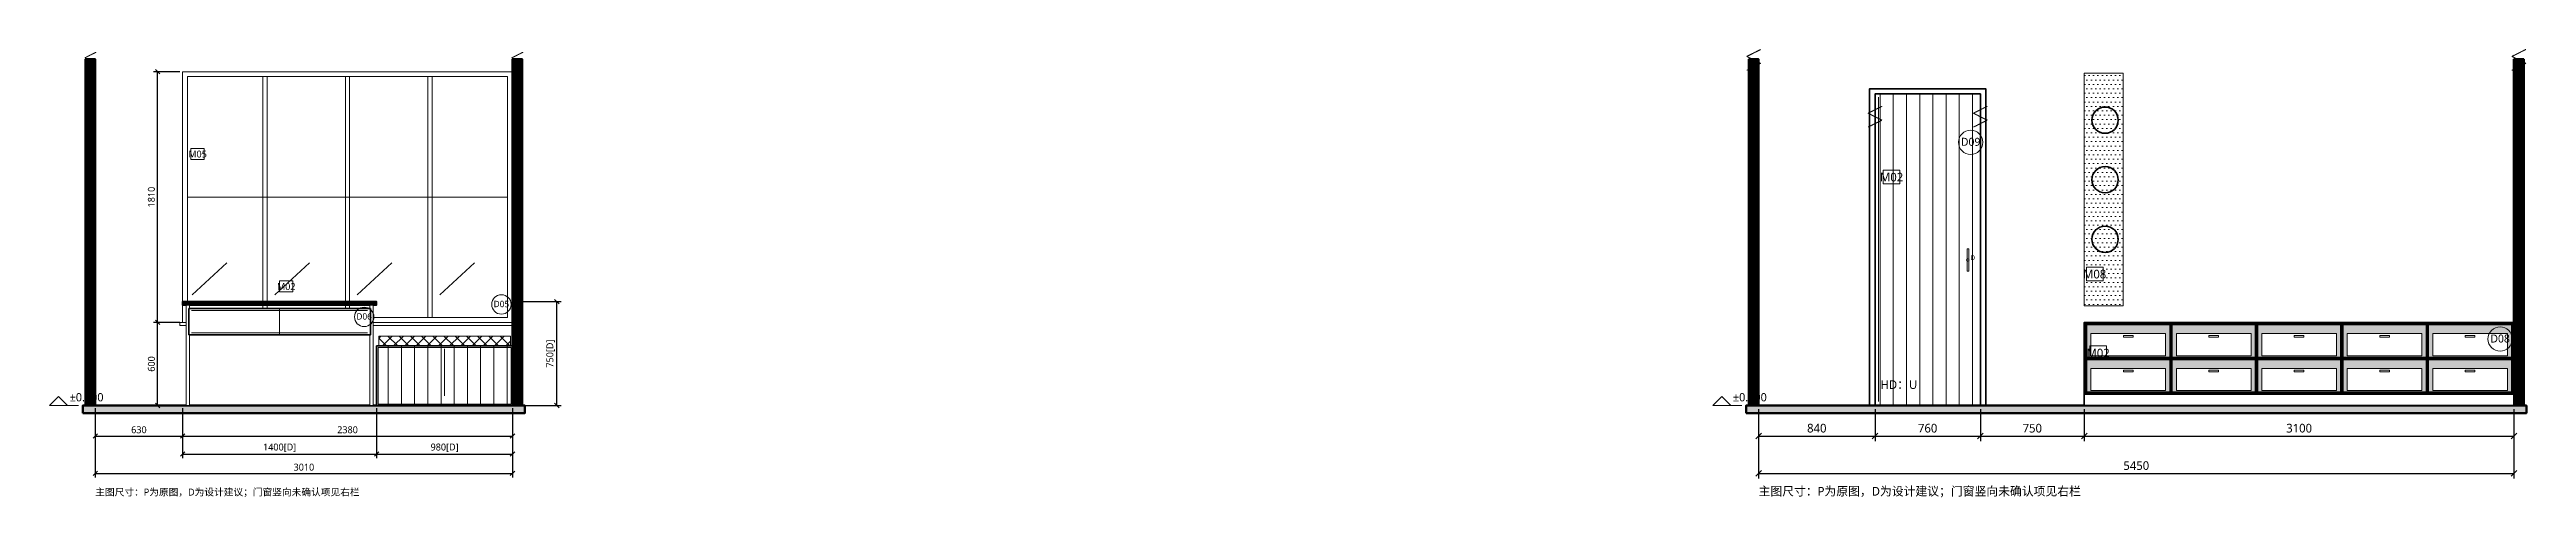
# Model space of a CAD drawing. Header units: millimetres. Extents: x -49496 to 320171, y -10186 to 2697.
# Drawn here: x 143670 to 161540, y -664 to 2570 of the extents above; entities that cross this region are included whole.
import ezdxf
from ezdxf.enums import TextEntityAlignment as Align

# ---------------------------------------------------------------- set-up
doc = ezdxf.new("R2010")
doc.units = ezdxf.units.MM
doc.linetypes.add('DASHED', pattern=[1.524, 1.27, -0.254])
for name, color, linetype, lineweight in [('A-DETAIL', 7, 'Continuous', 18), ('A-DIM', 7, 'Continuous', 13), ('A-FLOOR', 7, 'Continuous', 50), ('A-GLASS', 7, 'Continuous', 18), ('A-HATCH', 8, 'Continuous', 9), ('A-MATERIAL', 7, 'Continuous', 13), ('A-OUTLINE', 7, 'Continuous', 35), ('A-PENDING', 8, 'DASHED', 13), ('A-RECESS', 8, 'Continuous', 13), ('A-SYMBOL', 7, 'Continuous', 18), ('A-TEXT', 7, 'Continuous', 13), ('A-WALL', 7, 'Continuous', 50)]:
    doc.layers.add(name, color=color, linetype=linetype, lineweight=lineweight)
doc.styles.add('CN', font='NotoSansCJK-Regular.ttc')
doc.styles.add('OpenSansCondensed-Light', font='OpenSansCondensed-Light.ttf')
doc.dimstyles.new('EZDXF', dxfattribs={"dimtxt": 0.25, "dimasz": 0.175, "dimexe": 0.375, "dimexo": 0.125, "dimgap": 0.1, "dimtad": 1, "dimlfac": 100, "dimzin": 12, "dimdsep": 46, "dimtxsty": 'OpenSansCondensed-Light', "dimblk": 'ARCHTICK', "dimcen": 2.5, "dimazin": 3, "dimtfac": 0.5, "dimtmove": 2, "dimatfit": 3, "dimarcsym": 0})

# ---------------------------------------------------------------- blocks, each defined once
blk = doc.blocks.new('LEVEL-FFL')
blk.add_line((0, 0), (210, 0))
blk.add_lwpolyline([(0, 0), (65, 65), (130, 0)], close=True)
at = {"style": 'CN'}
blk.add_attdef('VALUE', (145, 30), '', height=60, dxfattribs=at)
blk = doc.blocks.new('_ARCHTICK')
at = {"color": 0, "linetype": 'ByBlock', "const_width": 0.15}
blk.add_lwpolyline([(-0.5, -0.5), (0.5, 0.5)], dxfattribs=at)
blk = doc.blocks.new('HW-HANDLE')
blk.add_lwpolyline([(-6, -80), (6, -80), (6, 80), (-6, 80)], close=True)
blk.add_circle((0, 0), 9)
at = {"style": 'CN'}
blk.add_attdef('STATUS', (18, 0), '', height=35, dxfattribs=at)

msp = doc.modelspace()

# ---------------------------------------------------------------- hatches: boundary and pattern name
at = {"layer": 'A-FLOOR'}
h = msp.add_hatch(color=7, dxfattribs=at)
h.dxf.hatch_style = 1
h.paths.add_polyline_path([(143910, -55), (147100, -55), (147100, 0), (143910, 0)])
h = msp.add_hatch(color=7, dxfattribs=at)
h.dxf.hatch_style = 1
h.paths.add_polyline_path([(155910, -55), (161540, -55), (161540, 0), (155910, 0)])
at = {"layer": 'A-HATCH'}
h = msp.add_hatch(dxfattribs=at)
h.set_pattern_fill('ANSI31', scale=1.5)
h.paths.add_polyline_path([(143930, 0), (144000, 0), (144000, 2500), (143930, 2500)])
h = msp.add_hatch(dxfattribs=at)
h.set_pattern_fill('ANSI31', scale=1.5)
h.paths.add_polyline_path([(147010, 0), (147080, 0), (147080, 2500), (147010, 2500)])
h = msp.add_hatch(dxfattribs=at)
h.set_pattern_fill('ANSI31', scale=1.5)
h.paths.add_polyline_path([(155930, 0), (156000, 0), (156000, 2500), (155930, 2500)])
h = msp.add_hatch(dxfattribs=at)
h.set_pattern_fill('DOTS', scale=20)
h.paths.add_polyline_path([(158350, 720), (158630, 720), (158630, 2400), (158350, 2400)])
h = msp.add_hatch(dxfattribs=at)
h.set_pattern_fill('ANSI31', scale=1.5)
h.paths.add_polyline_path([(161450, 0), (161520, 0), (161520, 2500), (161450, 2500)])
h = msp.add_hatch(dxfattribs=at)
h.set_pattern_fill('ANSI31', scale=30, angle=45)
h.paths.add_polyline_path([(156840, 0), (157600, 0), (157600, 2250), (156840, 2250)])

# ---------------------------------------------------------------- linework, layer by layer
at = {"layer": 'A-DETAIL'}
msp.add_line((156865, 30), (156865, 2225), dxfattribs=at)
for points in [[(158350, 720), (158630, 720), (158630, 2400), (158350, 2400)], [(144610, 578), (147030, 578), (147030, 600), (144610, 600)]]:
    msp.add_lwpolyline(points, close=True, dxfattribs=at)
at = {"layer": 'A-FLOOR'}
for p, q in [((143910, 0), (147100, 0)), ((155910, 0), (161540, 0))]:
    msp.add_line(p, q, dxfattribs=at)
for points in [[(143910, -55), (147100, -55), (147100, 0), (143910, 0)], [(155910, -55), (161540, -55), (161540, 0), (155910, 0)]]:
    msp.add_lwpolyline(points, close=True, dxfattribs=at)
at = {"layer": 'A-GLASS'}
for p, q in [((144665, 1505), (146975, 1505)), ((144700, 800), (144950, 1030)), ((145295, 800), (145545, 1030)), ((145890, 800), (146140, 1030)), ((146485, 800), (146735, 1030))]:
    msp.add_line(p, q, dxfattribs=at)
for points in [[(144630, 600), (147010, 600), (147010, 2410), (144630, 2410)], [(144665, 635), (146975, 635), (146975, 2375), (144665, 2375)], [(145210, 635), (145240, 635), (145240, 2375), (145210, 2375)], [(145805, 635), (145835, 635), (145835, 2375), (145805, 2375)], [(146400, 635), (146430, 635), (146430, 2375), (146400, 2375)]]:
    msp.add_lwpolyline(points, close=True, dxfattribs=at)
at = {"layer": 'A-MATERIAL'}
for points in [[(144690, 1776.5), (144786, 1776.5), (144786, 1856.5), (144690, 1856.5)], [(156900, 1600), (157020, 1600), (157020, 1700), (156900, 1700)], [(158365, 900), (158485, 900), (158485, 1000), (158365, 1000)]]:
    msp.add_lwpolyline(points, close=True, dxfattribs=at)
at = {"layer": 'A-OUTLINE'}
for points in [[(156800, 0), (157640, 0), (157640, 2285), (156800, 2285)], [(156840, 0), (157600, 0), (157600, 2250), (156840, 2250)]]:
    msp.add_lwpolyline(points, close=True, dxfattribs=at)
for centre in [(158500, 2060), (158500, 1630), (158500, 1200)]:
    msp.add_circle(centre, 95, dxfattribs=at)
at = {"layer": 'A-PENDING'}
for points in [[(143925, 2430), (144005, 2470), (143925, 2510), (144005, 2550)], [(147005, 2430), (147085, 2470), (147005, 2510), (147085, 2550)], [(155915, 2420), (156015, 2470), (155915, 2520), (156015, 2570)], [(161435, 2420), (161535, 2470), (161435, 2520), (161535, 2570)], [(156790, 2010), (156890, 2060), (156790, 2110), (156890, 2160)], [(157550, 2010), (157650, 2060), (157550, 2110), (157650, 2160)]]:
    msp.add_lwpolyline(points, dxfattribs=at)
at = {"layer": 'A-SYMBOL'}
for centre, radius in [((157530, 1900), 87.5), ((146930, 730), 70)]:
    msp.add_circle(centre, radius, dxfattribs=at)
at = {"layer": 'A-WALL'}
for points in [[(143930, 0), (144000, 0), (144000, 2500), (143930, 2500)], [(147010, 0), (147080, 0), (147080, 2500), (147010, 2500)], [(155930, 0), (156000, 0), (156000, 2500), (155930, 2500)], [(161450, 0), (161520, 0), (161520, 2500), (161450, 2500)]]:
    msp.add_lwpolyline(points, close=True, dxfattribs=at)

# ---------------------------------------------------------------- block references
at = {"layer": 'A-SYMBOL'}
for name, p, values in [('HW-HANDLE', (157510, 1050), {'STATUS': 'D'}), ('LEVEL-FFL', (143670, 0), {'VALUE': '±0.000'}), ('LEVEL-FFL', (155670, 0), {'VALUE': '±0.000'})]:
    msp.add_blockref(name, p, dxfattribs=at).add_auto_attribs(values)

# ---------------------------------------------------------------- texts
at = {"layer": 'A-MATERIAL', "style": 'CN'}
for s, height, p in [('M05', 50, (144738, 1790.5)), ('M02', 62.5, (156960, 1617.5)), ('M08', 62.5, (158425, 917.5))]:
    msp.add_text(s, height=height, dxfattribs=at).set_placement(p, align=Align.CENTER)
at = {"layer": 'A-PENDING', "style": 'CN'}
msp.add_text('HD：U', height=62.5, dxfattribs=at).set_placement((156880, 120))
at = {"layer": 'A-SYMBOL', "style": 'CN'}
for s, height, p in [('D09', 57.5, (157530, 1875)), ('D05', 46, (146930, 710))]:
    msp.add_text(s, height=height, dxfattribs=at).set_placement(p, align=Align.CENTER)
at = {"layer": 'A-TEXT', "style": 'CN'}
for height, p in [(50, (144000, -650)), (62.5, (156000, -650))]:
    msp.add_text('主图尺寸：P为原图，D为设计建议；门窗竖向未确认项见右栏', height=height, dxfattribs=at).set_placement(p)

# ---------------------------------------------------------------- dimensions: what is measured, and where the dimension line sits
at = {"layer": 'A-DIM'}
for base, p1, p2 in [((144450, 600), (144630, 600), (144630, 2410)), ((144450, 0), (144630, 0), (144630, 600))]:
    msp.add_linear_dim(base=base, p1=p1, p2=p2, angle=90, dimstyle='EZDXF', override={"dimscale": 20, "dimtxt": 2.5, "dimasz": 2, "dimexe": 1.5, "dimexo": 1, "dimgap": 1, "dimtad": 1, "dimdec": 0, "dimlfac": 1, "dimzin": 8, "dimpost": '', "dimtxsty": 'CN', "dimtsz": 0.8, "dimclrd": 0, "dimclre": 0, "dimclrt": 0}, dxfattribs=at).render()
for base, p1, p2, override in [((144000, -490), (144000, 0), (147010, 0), {"dimscale": 20, "dimtxt": 2.5, "dimasz": 2, "dimexe": 1.5, "dimexo": 1, "dimgap": 1, "dimtad": 1, "dimdec": 0, "dimlfac": 1, "dimzin": 8, "dimpost": '', "dimtxsty": 'CN', "dimtsz": 0.8, "dimclrd": 0, "dimclre": 0, "dimclrt": 0}), ((156000, -490), (156000, 0), (161450, 0), {"dimscale": 25, "dimtxt": 2.5, "dimasz": 2, "dimexe": 1.5, "dimexo": 1, "dimgap": 1, "dimtad": 1, "dimdec": 0, "dimlfac": 1, "dimzin": 8, "dimpost": '', "dimtxsty": 'CN', "dimtsz": 0.8, "dimclrd": 0, "dimclre": 0, "dimclrt": 0}), ((156000, -220), (156000, 0), (156840, 0), {"dimscale": 25, "dimtxt": 2.5, "dimasz": 2, "dimexe": 1.5, "dimexo": 1, "dimgap": 1, "dimtad": 1, "dimdec": 0, "dimlfac": 1, "dimzin": 8, "dimpost": '', "dimtxsty": 'CN', "dimtsz": 0.8, "dimclrd": 0, "dimclre": 0, "dimclrt": 0}), ((156840, -220), (156840, 0), (157600, 0), {"dimscale": 25, "dimtxt": 2.5, "dimasz": 2, "dimexe": 1.5, "dimexo": 1, "dimgap": 1, "dimtad": 1, "dimdec": 0, "dimlfac": 1, "dimzin": 8, "dimpost": '', "dimtxsty": 'CN', "dimtsz": 0.8, "dimclrd": 0, "dimclre": 0, "dimclrt": 0})]:
    msp.add_linear_dim(base=base, p1=p1, p2=p2, dimstyle='EZDXF', override=override, dxfattribs=at).render()

# ---------------------------------------------------------------- next in the draw order: wipeouts: each hides what was drawn before it
for points in [[(144630, 725), (146030, 725), (146030, 750), (144630, 750)], [(158350, 0), (161450, 0), (161450, 600), (158350, 600)]]:
    msp.add_wipeout(points)

# ---------------------------------------------------------------- next in the draw order: hatches: boundary and pattern name
at = {"layer": 'A-HATCH'}
h = msp.add_hatch(dxfattribs=at)
h.set_pattern_fill('ANSI31', scale=1.5)
h.paths.add_polyline_path([(144630, 725), (146030, 725), (146030, 750), (144630, 750)])
h = msp.add_hatch(dxfattribs=at)
h.set_pattern_fill('ANSI31', scale=1.5)
h.paths.add_polyline_path([(158350, 80), (158368, 80), (158368, 600), (158350, 600)])
h = msp.add_hatch(dxfattribs=at)
h.set_pattern_fill('ANSI31', scale=1.5)
h.paths.add_polyline_path([(158966.4, 80), (158984.4, 80), (158984.4, 600), (158966.4, 600)])
h = msp.add_hatch(dxfattribs=at)
h.set_pattern_fill('ANSI31', scale=1.5)
h.paths.add_polyline_path([(159582.8, 80), (159600.8, 80), (159600.8, 600), (159582.8, 600)])
h = msp.add_hatch(dxfattribs=at)
h.set_pattern_fill('ANSI31', scale=1.5)
h.paths.add_polyline_path([(160199.2, 80), (160217.2, 80), (160217.2, 600), (160199.2, 600)])
h = msp.add_hatch(dxfattribs=at)
h.set_pattern_fill('ANSI31', scale=1.5)
h.paths.add_polyline_path([(160815.6, 80), (160833.6, 80), (160833.6, 600), (160815.6, 600)])
h = msp.add_hatch(dxfattribs=at)
h.set_pattern_fill('ANSI31', scale=1.5)
h.paths.add_polyline_path([(161432, 80), (161450, 80), (161450, 600), (161432, 600)])
at = {"layer": 'A-RECESS'}
h = msp.add_hatch(color=9, dxfattribs=at)
h.dxf.hatch_style = 1
h.paths.add_polyline_path([(158368, 98), (161432, 98), (161432, 582), (158368, 582)])

# ---------------------------------------------------------------- next in the draw order: linework, layer by layer
at = {"layer": 'A-DETAIL'}
for points in [[(158350, 80), (158368, 80), (158368, 600), (158350, 600)], [(158966.4, 80), (158984.4, 80), (158984.4, 600), (158966.4, 600)], [(159582.8, 80), (159600.8, 80), (159600.8, 600), (159582.8, 600)], [(160199.2, 80), (160217.2, 80), (160217.2, 600), (160199.2, 600)], [(160815.6, 80), (160833.6, 80), (160833.6, 600), (160815.6, 600)], [(161432, 80), (161450, 80), (161450, 600), (161432, 600)], [(158350, 0), (161450, 0), (161450, 80), (158350, 80)]]:
    msp.add_lwpolyline(points, close=True, dxfattribs=at)
at = {"layer": 'A-MATERIAL'}
msp.add_lwpolyline([(145330, 820), (145426, 820), (145426, 900), (145330, 900)], close=True, dxfattribs=at)
at = {"layer": 'A-OUTLINE'}
for points in [[(144630, 725), (146030, 725), (146030, 750), (144630, 750)], [(158350, 0), (161450, 0), (161450, 600), (158350, 600)]]:
    msp.add_lwpolyline(points, close=True, dxfattribs=at)

# ---------------------------------------------------------------- next in the draw order: texts
at = {"layer": 'A-MATERIAL', "style": 'CN'}
msp.add_text('M02', height=50, dxfattribs=at).set_placement((145378, 834), align=Align.CENTER)

# ---------------------------------------------------------------- next in the draw order: wipeouts: each hides what was drawn before it
for points in [[(144655, 0), (144680, 0), (144680, 725), (144655, 725)], [(145980, 0), (146005, 0), (146005, 725), (145980, 725)], [(158368, 582), (161432, 582), (161432, 600), (158368, 600)], [(158368, 331), (161432, 331), (161432, 349), (158368, 349)], [(158368, 80), (161432, 80), (161432, 98), (158368, 98)]]:
    msp.add_wipeout(points)

# ---------------------------------------------------------------- next in the draw order: hatches: boundary and pattern name
at = {"layer": 'A-HATCH'}
h = msp.add_hatch(dxfattribs=at)
h.set_pattern_fill('ANSI31', scale=1.5)
h.paths.add_polyline_path([(158368, 582), (161432, 582), (161432, 600), (158368, 600)])
h = msp.add_hatch(dxfattribs=at)
h.set_pattern_fill('ANSI31', scale=1.5)
h.paths.add_polyline_path([(158368, 331), (161432, 331), (161432, 349), (158368, 349)])
h = msp.add_hatch(dxfattribs=at)
h.set_pattern_fill('ANSI31', scale=1.5)
h.paths.add_polyline_path([(158368, 80), (161432, 80), (161432, 98), (158368, 98)])

# ---------------------------------------------------------------- next in the draw order: linework, layer by layer
at = {"layer": 'A-DETAIL'}
for points in [[(144655, 0), (144680, 0), (144680, 725), (144655, 725)], [(145980, 0), (146005, 0), (146005, 725), (145980, 725)], [(158368, 582), (161432, 582), (161432, 600), (158368, 600)], [(158368, 331), (161432, 331), (161432, 349), (158368, 349)], [(158368, 80), (161432, 80), (161432, 98), (158368, 98)]]:
    msp.add_lwpolyline(points, close=True, dxfattribs=at)

# ---------------------------------------------------------------- next in the draw order: dimensions: what is measured, and where the dimension line sits
at = {"layer": 'A-DIM'}
for base, p1, p2, override in [((144000, -220), (144000, 0), (144630, 0), {"dimscale": 20, "dimtxt": 2.5, "dimasz": 2, "dimexe": 1.5, "dimexo": 1, "dimgap": 1, "dimtad": 1, "dimdec": 0, "dimlfac": 1, "dimzin": 8, "dimpost": '', "dimtxsty": 'CN', "dimtsz": 0.8, "dimclrd": 0, "dimclre": 0, "dimclrt": 0}), ((157600, -220), (157600, 0), (158350, 0), {"dimscale": 25, "dimtxt": 2.5, "dimasz": 2, "dimexe": 1.5, "dimexo": 1, "dimgap": 1, "dimtad": 1, "dimdec": 0, "dimlfac": 1, "dimzin": 8, "dimpost": '', "dimtxsty": 'CN', "dimtsz": 0.8, "dimclrd": 0, "dimclre": 0, "dimclrt": 0}), ((158350, -220), (158350, 0), (161450, 0), {"dimscale": 25, "dimtxt": 2.5, "dimasz": 2, "dimexe": 1.5, "dimexo": 1, "dimgap": 1, "dimtad": 1, "dimdec": 0, "dimlfac": 1, "dimzin": 8, "dimpost": '', "dimtxsty": 'CN', "dimtsz": 0.8, "dimclrd": 0, "dimclre": 0, "dimclrt": 0})]:
    msp.add_linear_dim(base=base, p1=p1, p2=p2, dimstyle='EZDXF', override=override, dxfattribs=at).render()

# ---------------------------------------------------------------- next in the draw order: wipeouts: each hides what was drawn before it
for points in [[(144675, 510), (145985, 510), (145985, 700), (144675, 700)], [(158398, 359), (158936.4, 359), (158936.4, 519), (158398, 519)], [(158398, 108), (158936.4, 108), (158936.4, 268), (158398, 268)]]:
    msp.add_wipeout(points)

# ---------------------------------------------------------------- next in the draw order: linework, layer by layer
at = {"layer": 'A-DETAIL'}
for p, q in [((144695, 685), (145965, 685)), ((145330, 510), (145330, 700)), ((144695, 525), (145965, 525))]:
    msp.add_line(p, q, dxfattribs=at)
for points in [[(158398, 359), (158936.4, 359), (158936.4, 519), (158398, 519)], [(158632.2, 494), (158702.2, 494), (158702.2, 506), (158632.2, 506)], [(158398, 108), (158936.4, 108), (158936.4, 268), (158398, 268)], [(158632.2, 243), (158702.2, 243), (158702.2, 255), (158632.2, 255)]]:
    msp.add_lwpolyline(points, close=True, dxfattribs=at)
at = {"layer": 'A-MATERIAL'}
msp.add_lwpolyline([(158390, 330), (158510, 330), (158510, 430), (158390, 430)], close=True, dxfattribs=at)
at = {"layer": 'A-OUTLINE'}
msp.add_lwpolyline([(144675, 510), (145985, 510), (145985, 700), (144675, 700)], close=True, dxfattribs=at)
at = {"layer": 'A-SYMBOL'}
msp.add_circle((145940, 640), 70, dxfattribs=at)

# ---------------------------------------------------------------- next in the draw order: texts
at = {"layer": 'A-MATERIAL', "style": 'CN'}
msp.add_text('M02', height=62.5, dxfattribs=at).set_placement((158450, 347.5), align=Align.CENTER)
at = {"layer": 'A-SYMBOL', "style": 'CN'}
msp.add_text('D06', height=46, dxfattribs=at).set_placement((145940, 620), align=Align.CENTER)

# ---------------------------------------------------------------- next in the draw order: wipeouts: each hides what was drawn before it
for points in [[(146030, 0), (147010, 0), (147010, 430), (146030, 430)], [(159014.4, 359), (159552.8, 359), (159552.8, 519), (159014.4, 519)], [(159014.4, 108), (159552.8, 108), (159552.8, 268), (159014.4, 268)]]:
    msp.add_wipeout(points)

# ---------------------------------------------------------------- next in the draw order: hatches: boundary and pattern name
at = {"layer": 'A-HATCH'}
h = msp.add_hatch(dxfattribs=at)
h.set_pattern_fill('ANSI31', scale=30, angle=45)
h.paths.add_polyline_path([(146030, 0), (147010, 0), (147010, 430), (146030, 430)])
h = msp.add_hatch(dxfattribs=at)
h.set_pattern_fill('ANSI37', scale=18)
h.paths.add_polyline_path([(146045, 430), (146995, 430), (146995, 500), (146045, 500)])

# ---------------------------------------------------------------- next in the draw order: linework, layer by layer
at = {"layer": 'A-DETAIL'}
msp.add_line((146520, 70), (146520, 410), dxfattribs=at)
for points in [[(146040, 10), (147000, 10), (147000, 420), (146040, 420)], [(146045, 430), (146995, 430), (146995, 500), (146045, 500)], [(159014.4, 359), (159552.8, 359), (159552.8, 519), (159014.4, 519)], [(159248.6, 494), (159318.6, 494), (159318.6, 506), (159248.6, 506)], [(159014.4, 108), (159552.8, 108), (159552.8, 268), (159014.4, 268)], [(159248.6, 243), (159318.6, 243), (159318.6, 255), (159248.6, 255)]]:
    msp.add_lwpolyline(points, close=True, dxfattribs=at)
at = {"layer": 'A-OUTLINE'}
msp.add_lwpolyline([(146030, 0), (147010, 0), (147010, 430), (146030, 430)], close=True, dxfattribs=at)

# ---------------------------------------------------------------- next in the draw order: dimensions: what is measured, and where the dimension line sits
at = {"layer": 'A-DIM'}
msp.add_linear_dim(base=(147330, 0), p1=(147010, 0), p2=(147010, 750), angle=90, dimstyle='EZDXF', override={"dimscale": 20, "dimtxt": 2.5, "dimasz": 2, "dimexe": 1.5, "dimexo": 1, "dimgap": 1, "dimtad": 1, "dimdec": 0, "dimlfac": 1, "dimzin": 8, "dimpost": '<>[D]', "dimtxsty": 'CN', "dimtsz": 0.8, "dimclrd": 0, "dimclre": 0, "dimclrt": 0}, dxfattribs=at).render()
for base, p1, p2, override in [((144630, -220), (144630, 0), (147010, 0), {"dimscale": 20, "dimtxt": 2.5, "dimasz": 2, "dimexe": 1.5, "dimexo": 1, "dimgap": 1, "dimtad": 1, "dimdec": 0, "dimlfac": 1, "dimzin": 8, "dimpost": '', "dimtxsty": 'CN', "dimtsz": 0.8, "dimclrd": 0, "dimclre": 0, "dimclrt": 0}), ((144630, -350), (144630, 0), (146030, 0), {"dimscale": 20, "dimtxt": 2.5, "dimasz": 2, "dimexe": 1.5, "dimexo": 1, "dimgap": 1, "dimtad": 1, "dimdec": 0, "dimlfac": 1, "dimzin": 8, "dimpost": '<>[D]', "dimtxsty": 'CN', "dimtsz": 0.8, "dimclrd": 0, "dimclre": 0, "dimclrt": 0}), ((146030, -350), (146030, 0), (147010, 0), {"dimscale": 20, "dimtxt": 2.5, "dimasz": 2, "dimexe": 1.5, "dimexo": 1, "dimgap": 1, "dimtad": 1, "dimdec": 0, "dimlfac": 1, "dimzin": 8, "dimpost": '<>[D]', "dimtxsty": 'CN', "dimtsz": 0.8, "dimclrd": 0, "dimclre": 0, "dimclrt": 0})]:
    msp.add_linear_dim(base=base, p1=p1, p2=p2, dimstyle='EZDXF', override=override, dxfattribs=at).render()

# ---------------------------------------------------------------- next in the draw order: wipeouts: each hides what was drawn before it
for points in [[(159630.8, 359), (160169.2, 359), (160169.2, 519), (159630.8, 519)], [(159630.8, 108), (160169.2, 108), (160169.2, 268), (159630.8, 268)]]:
    msp.add_wipeout(points)

# ---------------------------------------------------------------- next in the draw order: linework, layer by layer
at = {"layer": 'A-DETAIL'}
for points in [[(159630.8, 359), (160169.2, 359), (160169.2, 519), (159630.8, 519)], [(159865, 494), (159935, 494), (159935, 506), (159865, 506)], [(159630.8, 108), (160169.2, 108), (160169.2, 268), (159630.8, 268)], [(159865, 243), (159935, 243), (159935, 255), (159865, 255)]]:
    msp.add_lwpolyline(points, close=True, dxfattribs=at)

# ---------------------------------------------------------------- next in the draw order: wipeouts: each hides what was drawn before it
for points in [[(160247.2, 359), (160785.6, 359), (160785.6, 519), (160247.2, 519)], [(160247.2, 108), (160785.6, 108), (160785.6, 268), (160247.2, 268)]]:
    msp.add_wipeout(points)

# ---------------------------------------------------------------- next in the draw order: linework, layer by layer
for points in [[(160247.2, 359), (160785.6, 359), (160785.6, 519), (160247.2, 519)], [(160481.4, 494), (160551.4, 494), (160551.4, 506), (160481.4, 506)], [(160247.2, 108), (160785.6, 108), (160785.6, 268), (160247.2, 268)], [(160481.4, 243), (160551.4, 243), (160551.4, 255), (160481.4, 255)]]:
    msp.add_lwpolyline(points, close=True, dxfattribs=at)

# ---------------------------------------------------------------- next in the draw order: wipeouts: each hides what was drawn before it
for points in [[(160863.6, 359), (161402, 359), (161402, 519), (160863.6, 519)], [(160863.6, 108), (161402, 108), (161402, 268), (160863.6, 268)]]:
    msp.add_wipeout(points)

# ---------------------------------------------------------------- next in the draw order: linework, layer by layer
for points in [[(160863.6, 359), (161402, 359), (161402, 519), (160863.6, 519)], [(161097.8, 494), (161167.8, 494), (161167.8, 506), (161097.8, 506)], [(160863.6, 108), (161402, 108), (161402, 268), (160863.6, 268)], [(161097.8, 243), (161167.8, 243), (161167.8, 255), (161097.8, 255)]]:
    msp.add_lwpolyline(points, close=True, dxfattribs=at)
at = {"layer": 'A-SYMBOL'}
msp.add_circle((161350, 480), 87.5, dxfattribs=at)

# ---------------------------------------------------------------- next in the draw order: texts
at = {"layer": 'A-SYMBOL', "style": 'CN'}
msp.add_text('D08', height=57.5, dxfattribs=at).set_placement((161350, 455), align=Align.CENTER)

doc.saveas('drawing.dxf')
